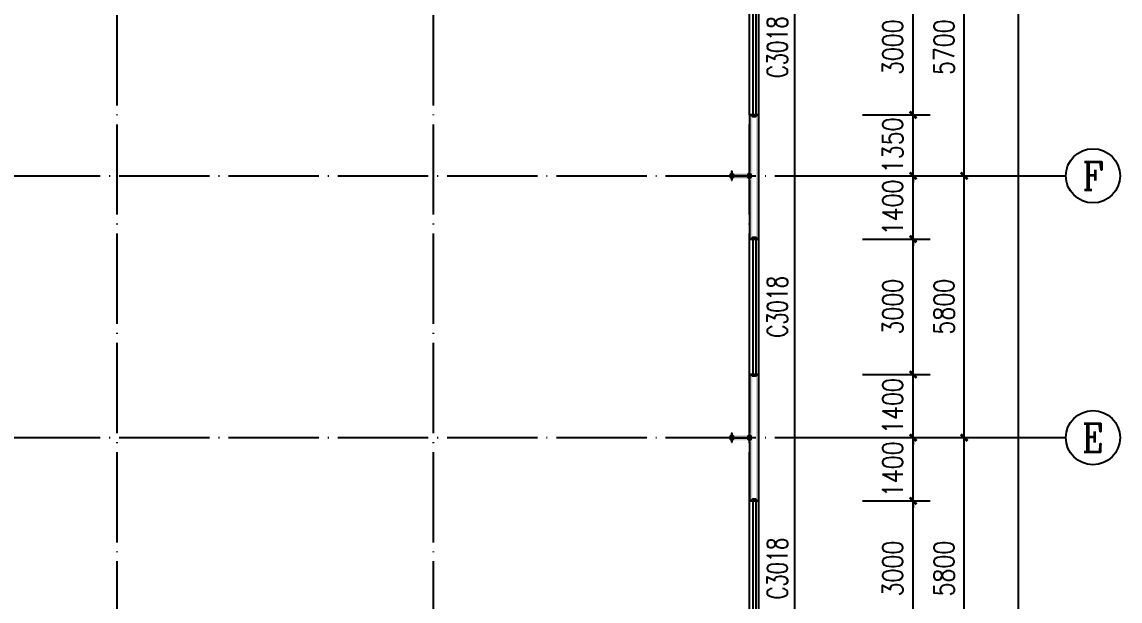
# Model space of a CAD drawing. Extents: x -21908402 to 2004492, y 83987 to 5079726.
# Drawn here: x 1859380 to 1883691, y 368058 to 380887 of the extents above; entities that cross this region are included whole.
import ezdxf
from ezdxf.enums import TextEntityAlignment as Align

# ---------------------------------------------------------------- set-up
doc = ezdxf.new("R2010")
doc.units = 0
doc.header["$LTSCALE"] = 1000
doc.linetypes.add('DOTE', pattern=[2.42, 2, -0.2, 0.02, -0.2])
doc.layers.get('0').update_dxf_attribs({"linetype": 'CONTINUOUS'})
doc.layers.get('DEFPOINTS').update_dxf_attribs({"linetype": 'CONTINUOUS'})
for name, color, linetype in [('AXIS', 3, 'CONTINUOUS'), ('AXIS_TEXT', 7, 'CONTINUOUS'), ('COLUMN', 9, 'CONTINUOUS'), ('DOTE', 1, 'DOTE'), ('GROUND', 2, 'CONTINUOUS'), ('PUB_DIM', 3, 'CONTINUOUS'), ('PUB_WALL', 9, 'CONTINUOUS'), ('WALL', 6, 'CONTINUOUS'), ('WINDOW', 94, 'CONTINUOUS'), ('WINDOW_TEXT', 7, 'CONTINUOUS')]:
    doc.layers.add(name, color=color, linetype=linetype)
doc.styles.add('_TCH_AXIS', font='COMPLEX', dxfattribs={"bigfont": 'GBCBIG'})
doc.styles.add('_TCH_WINDOW', font='SIMPLEX', dxfattribs={"bigfont": 'GBCBIG'})
doc.styles.add('COMPLEX', font='COMPLEX')
doc.styles.add('DIM_FONT', font='simplex.shx', dxfattribs={"width": 0.8})
doc.dimstyles.new('DIMN150', dxfattribs={"dimscale": 1.5, "dimtxt": 300, "dimasz": 100, "dimexe": 250, "dimexo": 300, "dimgap": 150, "dimtad": 1, "dimdec": 0, "dimzin": 0, "dimtxsty": 'DIM_FONT', "dimblk": 'ARCHTICK', "dimcen": 0.09, "dimclrt": 7, "dimazin": 3, "dimtfac": 1, "dimtdec": 0, "dimtix": 1, "dimtmove": 0, "dimatfit": 3, "dimtolj": 1, "dimtzin": 0})

# ---------------------------------------------------------------- blocks, each defined once
blk = doc.blocks.new('_ARCHTICK')
at = {"color": 0, "linetype": 'BYBLOCK', "const_width": 0.4}
blk.add_lwpolyline([(-0.5, -0.5), (0.5, 0.5)], dxfattribs=at)
blk = doc.blocks.new('*D335')
at = {"layer": 'DEFPOINTS', "color": 0}
for p in [(1877541, 370278), (1879110, 370278), (1877541, 367278)]:
    blk.add_point(p, dxfattribs=at)
at = {"layer": 'PUB_DIM', "color": 0}
for p, q in [((1877991, 370278), (1879485, 370278)), ((1879110, 367278), (1879110, 370278)), ((1877991, 367278), (1879485, 367278))]:
    blk.add_line(p, q, dxfattribs=at)
at = {"layer": 'PUB_DIM', "color": 0, "xscale": 150, "yscale": 150, "zscale": 150}
for p, rotation in [((1879110, 370278), 90), ((1879110, 367278), 270)]:
    blk.add_blockref('_ARCHTICK', p, dxfattribs=dict(at, rotation=rotation))
at = {"layer": 'PUB_DIM', "color": 7, "insert": (1878660, 368778), "char_height": 450, "attachment_point": 5, "rotation": 90, "style": 'DIM_FONT'}
blk.add_mtext('\\A1;3000', dxfattribs=at)
blk = doc.blocks.new('*D336')
at = {"layer": 'DEFPOINTS', "color": 0}
for p in [(1877541, 371678), (1879110, 371678), (1877541, 370278)]:
    blk.add_point(p, dxfattribs=at)
at = {"layer": 'PUB_DIM', "color": 0}
for p, q in [((1879110, 371678), (1879110, 371828)), ((1877991, 371678), (1879485, 371678)), ((1879110, 370278), (1879110, 371678)), ((1877991, 370278), (1879485, 370278)), ((1879110, 370278), (1879110, 370128))]:
    blk.add_line(p, q, dxfattribs=at)
at = {"layer": 'PUB_DIM', "color": 0, "xscale": 150, "yscale": 150, "zscale": 150}
for p, rotation in [((1879110, 371678), 270), ((1879110, 370278), 90)]:
    blk.add_blockref('_ARCHTICK', p, dxfattribs=dict(at, rotation=rotation))
at = {"layer": 'PUB_DIM', "color": 7, "insert": (1878660, 370978), "char_height": 450, "attachment_point": 5, "rotation": 90, "style": 'DIM_FONT'}
blk.add_mtext('\\A1;1400', dxfattribs=at)
blk = doc.blocks.new('*D337')
at = {"layer": 'DEFPOINTS', "color": 0}
for p in [(1877541, 373078), (1879110, 373078), (1877541, 371678)]:
    blk.add_point(p, dxfattribs=at)
at = {"layer": 'PUB_DIM', "color": 0}
for p, q in [((1879110, 373078), (1879110, 373228)), ((1877991, 373078), (1879485, 373078)), ((1879110, 371678), (1879110, 373078)), ((1877991, 371678), (1879485, 371678)), ((1879110, 371678), (1879110, 371528))]:
    blk.add_line(p, q, dxfattribs=at)
at = {"layer": 'PUB_DIM', "color": 0, "xscale": 150, "yscale": 150, "zscale": 150}
for p, rotation in [((1879110, 373078), 270), ((1879110, 371678), 90)]:
    blk.add_blockref('_ARCHTICK', p, dxfattribs=dict(at, rotation=rotation))
at = {"layer": 'PUB_DIM', "color": 7, "insert": (1878660, 372378), "char_height": 450, "attachment_point": 5, "rotation": 90, "style": 'DIM_FONT'}
blk.add_mtext('\\A1;1400', dxfattribs=at)
blk = doc.blocks.new('*D338')
at = {"layer": 'DEFPOINTS', "color": 0}
for p in [(1877541, 376078), (1879110, 376078), (1877541, 373078)]:
    blk.add_point(p, dxfattribs=at)
at = {"layer": 'PUB_DIM', "color": 0}
for p, q in [((1877991, 376078), (1879485, 376078)), ((1879110, 373078), (1879110, 376078)), ((1877991, 373078), (1879485, 373078))]:
    blk.add_line(p, q, dxfattribs=at)
at = {"layer": 'PUB_DIM', "color": 0, "xscale": 150, "yscale": 150, "zscale": 150}
for p, rotation in [((1879110, 376078), 90), ((1879110, 373078), 270)]:
    blk.add_blockref('_ARCHTICK', p, dxfattribs=dict(at, rotation=rotation))
at = {"layer": 'PUB_DIM', "color": 7, "insert": (1878660, 374578), "char_height": 450, "attachment_point": 5, "rotation": 90, "style": 'DIM_FONT'}
blk.add_mtext('\\A1;3000', dxfattribs=at)
blk = doc.blocks.new('*D339')
at = {"layer": 'DEFPOINTS', "color": 0}
for p in [(1877541, 377478), (1879110, 377478), (1877541, 376078)]:
    blk.add_point(p, dxfattribs=at)
at = {"layer": 'PUB_DIM', "color": 0}
for p, q in [((1879110, 377478), (1879110, 377628)), ((1877991, 377478), (1879485, 377478)), ((1879110, 376078), (1879110, 377478)), ((1877991, 376078), (1879485, 376078)), ((1879110, 376078), (1879110, 375928))]:
    blk.add_line(p, q, dxfattribs=at)
at = {"layer": 'PUB_DIM', "color": 0, "xscale": 150, "yscale": 150, "zscale": 150}
for p, rotation in [((1879110, 377478), 270), ((1879110, 376078), 90)]:
    blk.add_blockref('_ARCHTICK', p, dxfattribs=dict(at, rotation=rotation))
at = {"layer": 'PUB_DIM', "color": 7, "insert": (1878660, 376778), "char_height": 450, "attachment_point": 5, "rotation": 90, "style": 'DIM_FONT'}
blk.add_mtext('\\A1;1400', dxfattribs=at)
blk = doc.blocks.new('*D340')
at = {"layer": 'DEFPOINTS', "color": 0}
for p in [(1877541, 378828), (1879110, 378828), (1877541, 377478)]:
    blk.add_point(p, dxfattribs=at)
at = {"layer": 'PUB_DIM', "color": 0}
for p, q in [((1877991, 378828), (1879485, 378828)), ((1879110, 378828), (1879110, 378978)), ((1879110, 377478), (1879110, 378828)), ((1877991, 377478), (1879485, 377478)), ((1879110, 377478), (1879110, 377328))]:
    blk.add_line(p, q, dxfattribs=at)
at = {"layer": 'PUB_DIM', "color": 0, "xscale": 150, "yscale": 150, "zscale": 150}
for p, rotation in [((1879110, 378828), 270), ((1879110, 377478), 90)]:
    blk.add_blockref('_ARCHTICK', p, dxfattribs=dict(at, rotation=rotation))
at = {"layer": 'PUB_DIM', "color": 7, "insert": (1878660, 378153), "char_height": 450, "attachment_point": 5, "rotation": 90, "style": 'DIM_FONT'}
blk.add_mtext('\\A1;1350', dxfattribs=at)
blk = doc.blocks.new('*D341')
at = {"layer": 'DEFPOINTS', "color": 0}
for p in [(1877541, 381828), (1879110, 381828), (1877541, 378828)]:
    blk.add_point(p, dxfattribs=at)
at = {"layer": 'PUB_DIM', "color": 0}
for p, q in [((1877991, 381828), (1879485, 381828)), ((1879110, 378828), (1879110, 381828)), ((1877991, 378828), (1879485, 378828))]:
    blk.add_line(p, q, dxfattribs=at)
at = {"layer": 'PUB_DIM', "color": 0, "xscale": 150, "yscale": 150, "zscale": 150}
for p, rotation in [((1879110, 381828), 90), ((1879110, 378828), 270)]:
    blk.add_blockref('_ARCHTICK', p, dxfattribs=dict(at, rotation=rotation))
at = {"layer": 'PUB_DIM', "color": 7, "insert": (1878660, 380328), "char_height": 450, "attachment_point": 5, "rotation": 90, "style": 'DIM_FONT'}
blk.add_mtext('\\A1;3000', dxfattribs=at)
blk = doc.blocks.new('*D374')
at = {"layer": 'AXIS', "color": 0}
for p, q in [((1876941, 371678), (1880616, 371678)), ((1880241, 365878), (1880241, 371678)), ((1876941, 365878), (1880616, 365878))]:
    blk.add_line(p, q, dxfattribs=at)
at = {"layer": 'DEFPOINTS', "color": 0}
for p in [(1876491, 371678), (1880241, 371678), (1876491, 365878)]:
    blk.add_point(p, dxfattribs=at)
at = {"layer": 'AXIS', "color": 0, "xscale": 150, "yscale": 150, "zscale": 150}
for p, rotation in [((1880241, 371678), 90), ((1880241, 365878), 270)]:
    blk.add_blockref('_ARCHTICK', p, dxfattribs=dict(at, rotation=rotation))
at = {"layer": 'AXIS', "color": 7, "insert": (1879791, 368778), "char_height": 450, "attachment_point": 5, "rotation": 90, "style": 'DIM_FONT'}
blk.add_mtext('\\A1;5800', dxfattribs=at)
blk = doc.blocks.new('*D375')
at = {"layer": 'AXIS', "color": 0}
for p, q in [((1876941, 377478), (1880616, 377478)), ((1880241, 371678), (1880241, 377478)), ((1876941, 371678), (1880616, 371678))]:
    blk.add_line(p, q, dxfattribs=at)
at = {"layer": 'DEFPOINTS', "color": 0}
for p in [(1876491, 377478), (1880241, 377478), (1876491, 371678)]:
    blk.add_point(p, dxfattribs=at)
at = {"layer": 'AXIS', "color": 0, "xscale": 150, "yscale": 150, "zscale": 150}
for p, rotation in [((1880241, 377478), 90), ((1880241, 371678), 270)]:
    blk.add_blockref('_ARCHTICK', p, dxfattribs=dict(at, rotation=rotation))
at = {"layer": 'AXIS', "color": 7, "insert": (1879791, 374578), "char_height": 450, "attachment_point": 5, "rotation": 90, "style": 'DIM_FONT'}
blk.add_mtext('\\A1;5800', dxfattribs=at)
blk = doc.blocks.new('*D376')
at = {"layer": 'AXIS', "color": 0}
for p, q in [((1876941, 383178), (1880616, 383178)), ((1880241, 377478), (1880241, 383178)), ((1876941, 377478), (1880616, 377478))]:
    blk.add_line(p, q, dxfattribs=at)
at = {"layer": 'DEFPOINTS', "color": 0}
for p in [(1876491, 383178), (1880241, 383178), (1876491, 377478)]:
    blk.add_point(p, dxfattribs=at)
at = {"layer": 'AXIS', "color": 0, "xscale": 150, "yscale": 150, "zscale": 150}
for p, rotation in [((1880241, 383178), 90), ((1880241, 377478), 270)]:
    blk.add_blockref('_ARCHTICK', p, dxfattribs=dict(at, rotation=rotation))
at = {"layer": 'AXIS', "color": 7, "insert": (1879791, 380328), "char_height": 450, "attachment_point": 5, "rotation": 90, "style": 'DIM_FONT'}
blk.add_mtext('\\A1;5700', dxfattribs=at)
blk = doc.blocks.new('*D378')
at = {"layer": 'AXIS', "color": 0}
for p, q in [((1876941, 383378), (1881816, 383378)), ((1881441, 348378), (1881441, 383378)), ((1876941, 348378), (1881816, 348378))]:
    blk.add_line(p, q, dxfattribs=at)
at = {"layer": 'DEFPOINTS', "color": 0}
for p in [(1876491, 383378), (1881441, 383378), (1876491, 348378)]:
    blk.add_point(p, dxfattribs=at)
at = {"layer": 'AXIS', "color": 0, "xscale": 150, "yscale": 150, "zscale": 150}
for p, rotation in [((1881441, 383378), 90), ((1881441, 348378), 270)]:
    blk.add_blockref('_ARCHTICK', p, dxfattribs=dict(at, rotation=rotation))
at = {"layer": 'AXIS', "color": 7, "insert": (1880991, 365878), "char_height": 450, "attachment_point": 5, "rotation": 90, "style": 'DIM_FONT'}
blk.add_mtext('\\A1;35000', dxfattribs=at)
blk = doc.blocks.new('_AXISO')
blk.add_circle((0, 0), 0.5)
at = {"layer": 'AXIS_TEXT', "style": 'COMPLEX', "width": 1.041667}
blk.add_attdef('A', text='', height=0.56, dxfattribs=at).set_placement((-0.25, -0.28), (0.25, -0.28), align=Align.FIT)
blk = doc.blocks.new('$WINLIB2D$00000001')
at = {"color": 0}
for points in [[(-0.5, 0.5), (-0.5, -0.5)], [(-0.5, 0.5), (0.5, 0.5)], [(0.5, -0.5), (0.5, 0.5)], [(0.5, 0.1667), (-0.5, 0.1667)], [(0.5, -0.1667), (-0.5, -0.1667)], [(-0.5, -0.5), (0.5, -0.5)]]:
    blk.add_lwpolyline(points, dxfattribs=at)

msp = doc.modelspace()

# ---------------------------------------------------------------- hatches: boundary and pattern name
at = {"layer": 'COLUMN'}
for points in [[(1875101, 377482.3), (1875101, 377578.4), (1875041, 377518.4), (1875041, 377457.4)], [(1875101, 377578.4), (1875091, 377578.4), (1875151, 377518.4), (1875041, 377518.4)], [(1875091, 377578.4), (1875091, 377378.4), (1875151, 377438.4), (1875151, 377518.4)], [(1875491, 377378.4), (1875491, 377578.4), (1875431, 377518.4), (1875431, 377438.4)], [(1875491, 377578.4), (1875481, 377578.4), (1875541, 377518.4), (1875431, 377518.4)], [(1875481, 377578.4), (1875481, 377482.3), (1875541, 377457.4), (1875541, 377518.4)], [(1875101, 377466.3), (1875106, 377471.3), (1875081.1, 377531.3), (1875041, 377491.1)], [(1875101, 377378.4), (1875101, 377466.3), (1875041, 377491.1), (1875041, 377438.4)], [(1875106, 377477.3), (1875101, 377482.3), (1875041, 377457.4), (1875081.1, 377417.3)], [(1875091, 377378.4), (1875101, 377378.4), (1875041, 377438.4), (1875151, 377438.4)], [(1875106, 377471.3), (1875476, 377471.3), (1875500.8, 377531.3), (1875081.1, 377531.3)], [(1875476, 377477.3), (1875106, 377477.3), (1875081.1, 377417.3), (1875500.8, 377417.3)], [(1875481, 377378.4), (1875491, 377378.4), (1875431, 377438.4), (1875541, 377438.4)], [(1875476, 377471.3), (1875481, 377466.3), (1875541, 377491.1), (1875500.8, 377531.3)], [(1875481, 377482.3), (1875476, 377477.3), (1875500.8, 377417.3), (1875541, 377457.4)], [(1875481, 377466.3), (1875481, 377378.4), (1875541, 377438.4), (1875541, 377491.1)], [(1875101, 371682.3), (1875101, 371778.4), (1875041, 371718.4), (1875041, 371657.4)], [(1875101, 371778.4), (1875091, 371778.4), (1875151, 371718.4), (1875041, 371718.4)], [(1875101, 371666.3), (1875106, 371671.3), (1875081.1, 371731.3), (1875041, 371691.1)], [(1875106, 371671.3), (1875476, 371671.3), (1875500.8, 371731.3), (1875081.1, 371731.3)], [(1875091, 371778.4), (1875091, 371578.4), (1875151, 371638.4), (1875151, 371718.4)], [(1875491, 371578.4), (1875491, 371778.4), (1875431, 371718.4), (1875431, 371638.4)], [(1875491, 371778.4), (1875481, 371778.4), (1875541, 371718.4), (1875431, 371718.4)], [(1875476, 371671.3), (1875481, 371666.3), (1875541, 371691.1), (1875500.8, 371731.3)], [(1875481, 371778.4), (1875481, 371682.3), (1875541, 371657.4), (1875541, 371718.4)], [(1875101, 371578.4), (1875101, 371666.3), (1875041, 371691.1), (1875041, 371638.4)], [(1875106, 371677.3), (1875101, 371682.3), (1875041, 371657.4), (1875081.1, 371617.3)], [(1875091, 371578.4), (1875101, 371578.4), (1875041, 371638.4), (1875151, 371638.4)], [(1875476, 371677.3), (1875106, 371677.3), (1875081.1, 371617.3), (1875500.8, 371617.3)], [(1875481, 371578.4), (1875491, 371578.4), (1875431, 371638.4), (1875541, 371638.4)], [(1875481, 371682.3), (1875476, 371677.3), (1875500.8, 371617.3), (1875541, 371657.4)], [(1875481, 371666.3), (1875481, 371578.4), (1875541, 371638.4), (1875541, 371691.1)]]:
    msp.add_hatch(color=256, dxfattribs=at).paths.add_polyline_path(points)
at = {"layer": 'PUB_WALL'}
for points in [[(1875691, 378828.4), (1875491, 378828.4), (1875551, 378768.4), (1875631, 378768.4)], [(1875491, 378828.4), (1875491, 377476.3), (1875551, 377476.3), (1875551, 378768.4)], [(1875691, 377476.3), (1875691, 378828.4), (1875631, 378768.4), (1875631, 377476.3)], [(1875491, 377476.3), (1875491, 376078.4), (1875551, 376138.4), (1875551, 377476.3)], [(1875691, 376078.4), (1875691, 377476.3), (1875631, 377476.3), (1875631, 376138.4)], [(1875491, 376078.4), (1875691, 376078.4), (1875631, 376138.4), (1875551, 376138.4)], [(1875691, 373078.4), (1875491, 373078.4), (1875551, 373018.4), (1875631, 373018.4)], [(1875491, 373078.4), (1875491, 371676.3), (1875551, 371676.3), (1875551, 373018.4)], [(1875691, 371676.3), (1875691, 373078.4), (1875631, 373018.4), (1875631, 371676.3)], [(1875491, 371676.3), (1875491, 370278.4), (1875551, 370338.4), (1875551, 371676.3)], [(1875691, 370278.4), (1875691, 371676.3), (1875631, 371676.3), (1875631, 370338.4)], [(1875491, 370278.4), (1875691, 370278.4), (1875631, 370338.4), (1875551, 370338.4)]]:
    msp.add_hatch(color=256, dxfattribs=at).paths.add_polyline_path(points)

# ---------------------------------------------------------------- linework, layer by layer
at = {"layer": 'AXIS'}
for p, q in [((1876491, 377478.4), (1882491, 377478.4)), ((1876491, 371678.4), (1882491, 371678.4))]:
    msp.add_line(p, q, dxfattribs=at)
at = {"layer": 'COLUMN'}
for p, q in [((1875101, 377578.4), (1875091, 377578.4)), ((1875091, 377578.4), (1875091, 377378.4)), ((1875101, 377482.3), (1875101, 377578.4)), ((1875491, 377578.4), (1875481, 377578.4)), ((1875481, 377578.4), (1875481, 377482.3)), ((1875491, 377378.4), (1875491, 377578.4)), ((1875091, 377378.4), (1875101, 377378.4)), ((1875106, 377477.3), (1875101, 377482.3)), ((1875101, 377466.3), (1875106, 377471.3)), ((1875101, 377378.4), (1875101, 377466.3)), ((1875476, 377477.3), (1875106, 377477.3)), ((1875106, 377471.3), (1875476, 377471.3)), ((1875481, 377482.3), (1875476, 377477.3)), ((1875476, 377471.3), (1875481, 377466.3)), ((1875481, 377466.3), (1875481, 377378.4)), ((1875481, 377378.4), (1875491, 377378.4)), ((1875101, 371778.4), (1875091, 371778.4)), ((1875091, 371778.4), (1875091, 371578.4)), ((1875101, 371682.3), (1875101, 371778.4)), ((1875491, 371778.4), (1875481, 371778.4)), ((1875481, 371778.4), (1875481, 371682.3)), ((1875491, 371578.4), (1875491, 371778.4)), ((1875091, 371578.4), (1875101, 371578.4)), ((1875106, 371677.3), (1875101, 371682.3)), ((1875101, 371666.3), (1875106, 371671.3)), ((1875101, 371578.4), (1875101, 371666.3)), ((1875476, 371677.3), (1875106, 371677.3)), ((1875106, 371671.3), (1875476, 371671.3)), ((1875481, 371682.3), (1875476, 371677.3)), ((1875476, 371671.3), (1875481, 371666.3)), ((1875481, 371666.3), (1875481, 371578.4)), ((1875481, 371578.4), (1875491, 371578.4))]:
    msp.add_line(p, q, dxfattribs=at)
at = {"layer": 'DOTE'}
for p, q in [((1861491, 347578.4), (1861491, 384178.4)), ((1868491, 347578.4), (1868491, 384178.4)), ((1875491, 347578.4), (1875491, 384178.4)), ((1832491, 377478.4), (1876491, 377478.4)), ((1832491, 371678.4), (1876491, 371678.4))]:
    msp.add_line(p, q, dxfattribs=at)
at = {"layer": 'GROUND'}
for p, q in [((1876491, 347578.4), (1876491, 384178.4)), ((1875691, 348378.4), (1875691, 383378.4))]:
    msp.add_line(p, q, dxfattribs=at)
at = {"layer": 'WALL'}
for p, q in [((1875691, 378828.4), (1875491, 378828.4)), ((1875491, 378828.4), (1875491, 377578.4)), ((1875691, 377476.3), (1875691, 378828.4)), ((1875491, 377378.4), (1875491, 376078.4)), ((1875691, 376078.4), (1875691, 377476.3)), ((1875491, 376078.4), (1875691, 376078.4)), ((1875691, 373078.4), (1875491, 373078.4)), ((1875491, 373078.4), (1875491, 371778.4)), ((1875691, 371676.3), (1875691, 373078.4)), ((1875491, 371578.4), (1875491, 370278.4)), ((1875691, 370278.4), (1875691, 371676.3)), ((1875491, 370278.4), (1875691, 370278.4))]:
    msp.add_line(p, q, dxfattribs=at)

# ---------------------------------------------------------------- block references
at = {"layer": 'AXIS'}
ref = msp.add_blockref('_AXISO', (1883091, 377478.4), dxfattribs=dict(at, xscale=1200, yscale=1200, zscale=1200))
ref.add_attrib('A', 'F', dxfattribs={"layer": 'AXIS_TEXT', "height": 625, "style": '_TCH_AXIS'}).set_placement((1882852.9, 377165.9), (1883329.1, 377165.9), align=Align.FIT)
ref = msp.add_blockref('_AXISO', (1883091, 371678.4), dxfattribs=dict(at, xscale=1200, yscale=1200, zscale=1200))
ref.add_attrib('A', 'E', dxfattribs={"layer": 'AXIS_TEXT', "height": 625, "style": '_TCH_AXIS'}).set_placement((1882852.9, 371365.9), (1883329.1, 371365.9), align=Align.FIT)
at = {"layer": 'WINDOW'}
ref = msp.add_blockref('$WINLIB2D$00000001', (1875591, 380328.4), dxfattribs=dict(at, xscale=3000, yscale=200, zscale=3000, rotation=90))
ref.add_attrib('A', 'C3018', (1876326.6, 379645.9), dxfattribs={"layer": 'WINDOW_TEXT', "height": 446.25, "rotation": 90, "style": '_TCH_WINDOW', "width": 0.705882})
ref = msp.add_blockref('$WINLIB2D$00000001', (1875591, 374578.4), dxfattribs=dict(at, xscale=3000, yscale=200, zscale=3000, rotation=90))
ref.add_attrib('A', 'C3018', (1876326.6, 373895.9), dxfattribs={"layer": 'WINDOW_TEXT', "height": 446.25, "rotation": 90, "style": '_TCH_WINDOW', "width": 0.705882})
ref = msp.add_blockref('$WINLIB2D$00000001', (1875591, 368778.4), dxfattribs=dict(at, xscale=3000, yscale=200, zscale=3000, rotation=90))
ref.add_attrib('A', 'C3018', (1876326.6, 368095.9), dxfattribs={"layer": 'WINDOW_TEXT', "height": 446.25, "rotation": 90, "style": '_TCH_WINDOW', "width": 0.705882})

# ---------------------------------------------------------------- dimensions: what is measured, and where the dimension line sits
at = {"layer": 'AXIS'}
for p1, p2, distance, picture, middle in [((1876491, 348378.4), (1876491, 383378.4), -4950, '*D378', (1880991, 365878.4)), ((1876491, 377478.4), (1876491, 383178.4), -3750, '*D376', (1879791, 380328.4)), ((1876491, 371678.4), (1876491, 377478.4), -3750, '*D375', (1879791, 374578.4)), ((1876491, 365878.4), (1876491, 371678.4), -3750, '*D374', (1879791, 368778.4))]:
    dim = msp.add_aligned_dim(p1=p1, p2=p2, distance=distance, dimstyle='DIMN150', dxfattribs=at)
    dim.commit()
    dim.dimension.update_dxf_attribs({"geometry": picture, "text_midpoint": middle})
at = {"layer": 'PUB_DIM'}
for p1, p2, picture, middle in [((1877541, 378828.4), (1877541, 381828.4), '*D341', (1878660.4, 380328.4)), ((1877541, 377478.4), (1877541, 378828.4), '*D340', (1878660.4, 378153.4)), ((1877541, 376078.4), (1877541, 377478.4), '*D339', (1878660.4, 376778.4)), ((1877541, 373078.4), (1877541, 376078.4), '*D338', (1878660.4, 374578.4)), ((1877541, 371678.4), (1877541, 373078.4), '*D337', (1878660.4, 372378.4)), ((1877541, 370278.4), (1877541, 371678.4), '*D336', (1878660.4, 370978.4)), ((1877541, 367278.4), (1877541, 370278.4), '*D335', (1878660.4, 368778.4))]:
    dim = msp.add_aligned_dim(p1=p1, p2=p2, distance=-1569.4, dimstyle='DIMN150', dxfattribs=at)
    dim.commit()
    dim.dimension.update_dxf_attribs({"geometry": picture, "text_midpoint": middle})

doc.saveas('drawing.dxf')
